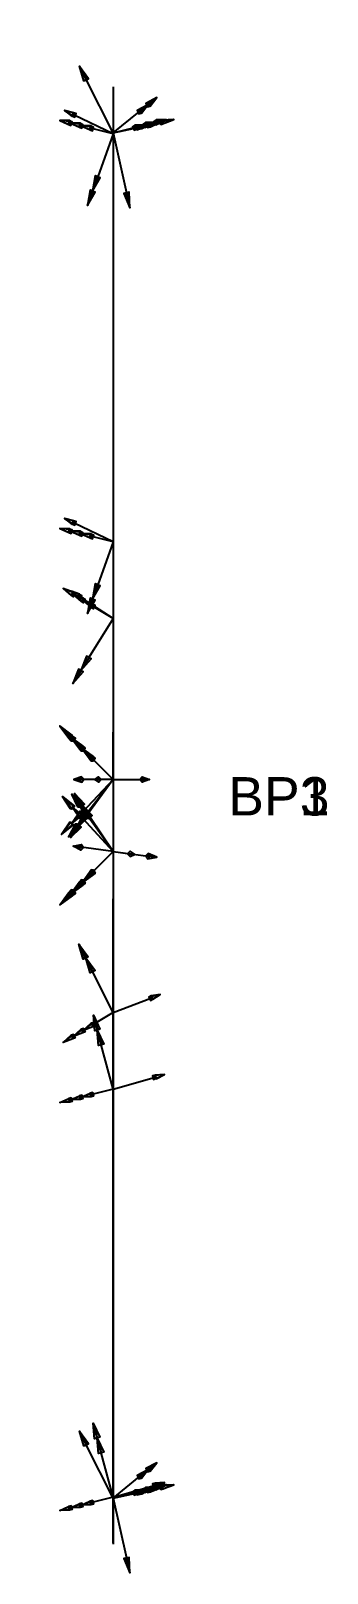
# Model space of a CAD drawing. Header units: millimetres. Extents: x -2301 to 13, y -102 to 102.
# Drawn here: x -25.7 to 12.9, y -98.8 to 102.3 of the extents above.
import ezdxf

# ---------------------------------------------------------------- set-up
doc = ezdxf.new("R2010")
doc.units = ezdxf.units.MM
for name, color, linetype in [('AutoDetect_1_0', 1, 'Continuous'), ('AutoDetect_1_5', 1, 'Continuous'), ('AutoDetect_2_1', 1, 'Continuous'), ('AutoDetect_2_3', 1, 'Continuous'), ('AutoDetect_30_4', 1, 'Continuous'), ('AutoDetect_3_2', 1, 'Continuous'), ('Verbandslasche_RS_ID_GUID_47449BF1_002B_4caf_80A3_6CA9BAB370B9', 1, 'Continuous')]:
    doc.layers.add(name, color=color, linetype=linetype)
doc.styles.get("Standard").update_dxf_attribs({"font": 'arial.ttf'})

# ---------------------------------------------------------------- blocks, each defined once
blk = doc.blocks.new('Kontrollpunkt')
at = {"color": 0}
for q in [(0, 6), (8, 0), (0, 0, 4)]:
    blk.add_line((0, 0), q, dxfattribs=at)
for points in [[(0.25, 8, -0.25), (-0.25, 8, -0.25), (-0.25, 8, 0.25), (0, 10, 0), (-0.25, 8, -0.25), (0.25, 8, 0.25), (0, 10, 0), (0.25, 8, -0.25), (0.25, 8, 0.25), (-0.25, 8, 0.25)], [(0.25, 6, -0.25), (-0.25, 6, -0.25), (-0.25, 6, 0.25), (0, 8, 0), (-0.25, 6, -0.25), (0.25, 6, 0.25), (0, 8, 0), (0.25, 6, -0.25), (0.25, 6, 0.25), (-0.25, 6, 0.25)], [(0.25, 0.25, 4), (-0.25, 0.25, 4), (-0.25, -0.25, 4), (0, 0, 6), (-0.25, 0.25, 4), (0.25, -0.25, 4), (0, 0, 6), (0.25, 0.25, 4), (0.25, -0.25, 4), (-0.25, -0.25, 4)], [(0.25, 0.25, 6), (-0.25, 0.25, 6), (-0.25, -0.25, 6), (0, 0, 8), (-0.25, 0.25, 6), (0.25, -0.25, 6), (0, 0, 8), (0.25, 0.25, 6), (0.25, -0.25, 6), (-0.25, -0.25, 6)], [(0.25, 0.25, 8), (-0.25, 0.25, 8), (-0.25, -0.25, 8), (0, 0, 10), (-0.25, 0.25, 8), (0.25, -0.25, 8), (0, 0, 10), (0.25, 0.25, 8), (0.25, -0.25, 8), (-0.25, -0.25, 8)], [(8, 0.25, -0.25), (8, 0.25, 0.25), (8, -0.25, 0.25), (10, 0, 0), (8, 0.25, 0.25), (8, -0.25, -0.25), (10, 0, 0), (8, 0.25, -0.25), (8, -0.25, -0.25), (8, -0.25, 0.25)]]:
    blk.add_polyline3d(points, dxfattribs=at)

msp = doc.modelspace()

# ---------------------------------------------------------------- linework, layer by layer
at = {"layer": 'AutoDetect_1_0', "color": 1}
msp.add_line((-15, 4.7, -219.11), (-15, 4.7, -414.4), dxfattribs=at)
at = {"layer": 'AutoDetect_1_0', "color": 1, "extrusion": (1, 0, 0)}
msp.add_arc((25.7, -414.4, -15), 21, 180, 225, dxfattribs=at)
at = {"layer": 'AutoDetect_1_5', "color": 1}
msp.add_line((-15, 94.9, -435.4), (-15, 25.7, -435.4), dxfattribs=at)
at = {"layer": 'AutoDetect_1_5', "color": 1, "extrusion": (-1, 0, 0)}
msp.add_arc((-25.7, -414.4, 15), 21, 270, 315, dxfattribs=at)
at = {"layer": 'AutoDetect_2_1', "color": 1}
msp.add_line((-15, -4.7, -219.11), (-15, -4.7, -414.4), dxfattribs=at)
at = {"layer": 'AutoDetect_2_1', "color": 1, "extrusion": (-1, 0, 0)}
msp.add_arc((25.7, -414.4, 15), 21, 180, 225, dxfattribs=at)
at = {"layer": 'AutoDetect_2_3', "color": 1}
msp.add_line((-15, -94.9, -435.4), (-15, -25.7, -435.4), dxfattribs=at)
at = {"layer": 'AutoDetect_2_3', "color": 1, "extrusion": (1, 0, 0)}
msp.add_arc((-25.7, -414.4, -15), 21, 270, 315, dxfattribs=at)
at = {"layer": 'AutoDetect_30_4', "color": 1}
msp.add_line((-15, 95, -207), (-15, -95, -207), dxfattribs=at)
at = {"layer": 'AutoDetect_3_2', "color": 1}
msp.add_line((-15, 95, -443), (-15, -95, -443), dxfattribs=at)

# ---------------------------------------------------------------- block references
at = {"layer": 'AutoDetect_1_0', "color": 1, "extrusion": (-0.650895, 0.650895, 0.390731), "rotation": 291.3421348077551}
msp.add_blockref('Kontrollpunkt', (7.28, -386.9, -149.1), dxfattribs=at)
at = {"layer": 'AutoDetect_1_0', "color": 1, "extrusion": (-0.696364, 0.696364, 0.173648), "rotation": 279.8510761165839}
for p in [(7.28, -257.59, -31.28), (7.28, -400.68, -56.5)]:
    msp.add_blockref('Kontrollpunkt', p, dxfattribs=at)
at = {"layer": 'AutoDetect_1_0', "color": 1, "extrusion": (-0.661406, 0.661406, -0.353674), "rotation": 250.5226284917842}
msp.add_blockref('Kontrollpunkt', (7.28, -200.02, 90.52), dxfattribs=at)
at = {"layer": 'AutoDetect_1_5', "color": 1, "extrusion": (-0.696364, 0.173648, 0.696364), "rotation": 261.8614270189084}
for p in [(-82.63, -337.6, -277.31), (-31.01, -328.63, -286.55)]:
    msp.add_blockref('Kontrollpunkt', p, dxfattribs=at)
at = {"layer": 'AutoDetect_1_5', "color": 1, "extrusion": (-0.650895, 0.390731, 0.650895), "rotation": 268.7304672588111}
msp.add_blockref('Kontrollpunkt', (-14.31, -347.52, -263.59), dxfattribs=at)
at = {"layer": 'AutoDetect_2_1', "color": 1, "extrusion": (-0.661406, -0.661406, -0.353674), "rotation": 114.7457864833795}
msp.add_blockref('Kontrollpunkt', (-7.28, -200.02, 90.52), dxfattribs=at)
at = {"layer": 'AutoDetect_2_1', "color": 1, "extrusion": (-0.696364, -0.696364, 0.173648), "rotation": 77.24859307823723}
for p in [(-7.28, -257.59, -31.28), (-7.28, -400.68, -56.5)]:
    msp.add_blockref('Kontrollpunkt', p, dxfattribs=at)
at = {"layer": 'AutoDetect_2_1', "color": 1, "extrusion": (-0.650895, -0.650895, 0.390731), "rotation": 63.01431780004646}
msp.add_blockref('Kontrollpunkt', (-7.28, -386.9, -149.1), dxfattribs=at)
at = {"layer": 'AutoDetect_2_3', "color": 1, "extrusion": (-0.650895, -0.390731, 0.650895), "rotation": 83.40411446479466}
msp.add_blockref('Kontrollpunkt', (14.31, -347.52, -263.59), dxfattribs=at)
at = {"layer": 'AutoDetect_2_3', "color": 1, "extrusion": (-0.696364, -0.173648, 0.696364), "rotation": 91.4177731969594}
for p in [(31.01, -328.63, -286.55), (82.63, -337.6, -277.31)]:
    msp.add_blockref('Kontrollpunkt', p, dxfattribs=at)
at = {"layer": 'AutoDetect_30_4', "color": 1, "extrusion": (0.787929, 0.173648, 0.590774), "rotation": 180}
for p in [(90.14, -169.68, -118.65), (-83.69, -147.05, -149.56)]:
    msp.add_blockref('Kontrollpunkt', p, dxfattribs=at)
at = {"layer": 'AutoDetect_3_2', "color": 1, "extrusion": (0.696364, 0.173648, -0.696364), "rotation": 341.9218654017965}
for p in [(89.98, -313.08, 313.5), (-82.73, -343.07, 282.59)]:
    msp.add_blockref('Kontrollpunkt', p, dxfattribs=at)

# ---------------------------------------------------------------- texts
at = {"layer": 'Verbandslasche_RS_ID_GUID_47449BF1_002B_4caf_80A3_6CA9BAB370B9', "color": 5}
for s, p in [('BP3', (0, 0, -225)), ('BP1', (0, 0))]:
    msp.add_text(s, height=5, dxfattribs=at).set_placement(p)

doc.saveas('drawing.dxf')
